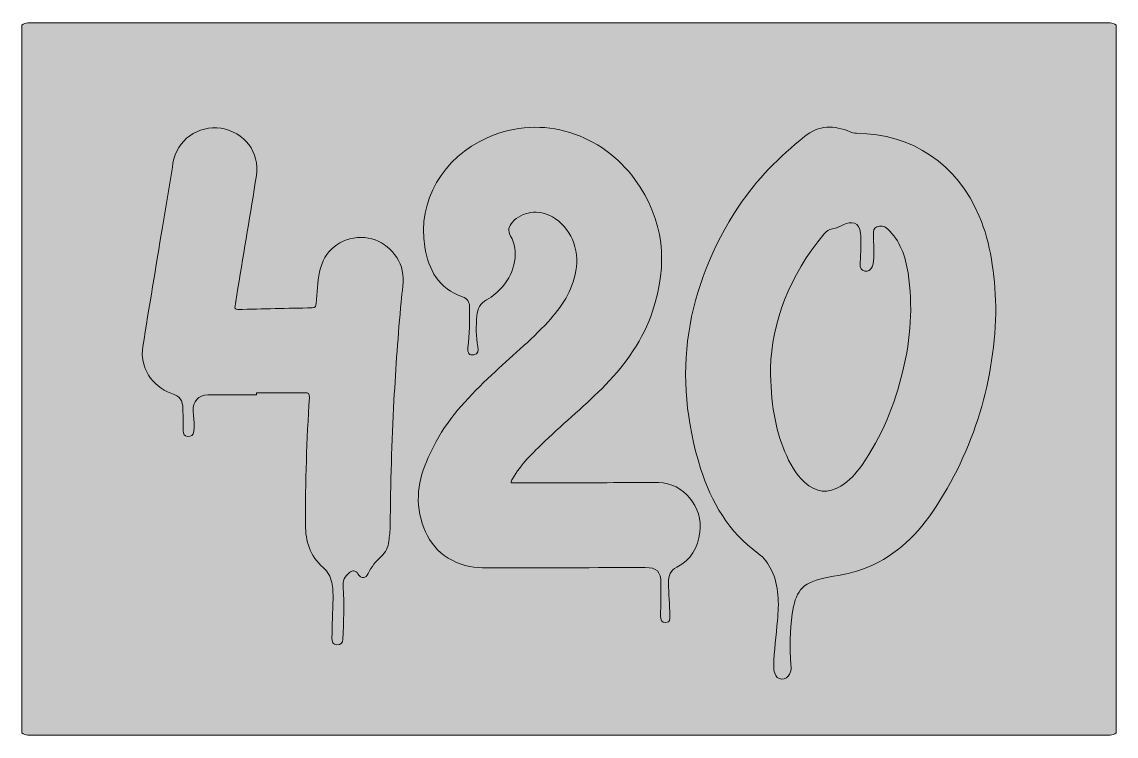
# Model space of a CAD drawing. Extents: x 500 to 1500, y -1326 to -673.
import ezdxf

# ---------------------------------------------------------------- set-up
doc = ezdxf.new("R2010")
doc.units = 0
doc.header["$MEASUREMENT"] = 0
doc.layers.add('katman 1', color=7, linetype='Continuous')

# ---------------------------------------------------------------- blocks, each defined once
blk = doc.blocks.new('block 2')
at = {"layer": 'katman 1', "true_color": 0xffffff}
h = blk.add_hatch(color=7, dxfattribs=at)
h.dxf.hatch_style = 2
edge = h.paths.add_edge_path()
edge.add_spline(control_points=[(500.01, -1323.22), (500.01, -1107.63), (500.01, -892.03), (500.01, -676.43), (501.53, -674.91), (503.47, -674.53), (505.51, -674.47), (507.34, -674.41), (509.18, -674.43), (511.01, -674.43), (836.94, -674.43), (1162.87, -674.42), (1488.79, -674.46), (1492.53, -674.46), (1496.54, -673.48), (1499.79, -676.43), (1499.79, -892.03), (1499.79, -1107.63), (1499.79, -1323.22), (1498.27, -1324.75), (1496.34, -1325.13), (1494.29, -1325.19), (1492.46, -1325.24), (1490.63, -1325.23), (1488.79, -1325.23), (1162.87, -1325.23), (836.95, -1325.23), (511.02, -1325.19), (507.29, -1325.19), (503.27, -1326.17), (500.01, -1323.22)], knot_values=[0, 0, 0, 0, 1, 1, 1, 2, 2, 2, 3, 3, 3, 4, 4, 4, 5, 5, 5, 6, 6, 6, 7, 7, 7, 8, 8, 8, 9, 9, 9, 10, 10, 10, 10], degree=3, periodic=1)
at = {"layer": 'katman 1', "true_color": 0x77c970}
h = blk.add_hatch(color=83, dxfattribs=at)
h.dxf.hatch_style = 2
edge = h.paths.add_edge_path()
edge.add_spline(control_points=[(946.96, -1094.84), (960.56, -1094.84), (974.16, -1094.88), (987.75, -1094.83), (1019.08, -1094.71), (1050.4, -1094.38), (1081.72, -1094.46), (1104.61, -1094.52), (1122.55, -1117.15), (1119.56, -1139.73), (1117.61, -1154.45), (1111.36, -1164.98), (1098.31, -1171.82), (1092.8, -1174.71), (1090.79, -1179.54), (1090.79, -1185.9), (1090.78, -1196.08), (1091.95, -1206.18), (1092.1, -1216.34), (1092.14, -1219.18), (1092.61, -1222.37), (1088.31, -1222.49), (1084.11, -1222.6), (1083.53, -1219.8), (1083.58, -1216.46), (1083.75, -1206.47), (1084.02, -1196.47), (1083.95, -1186.48), (1083.87, -1175.72), (1080.09, -1172.1), (1069.38, -1172.13), (1023.89, -1172.23), (978.41, -1172.37), (932.92, -1172.5), (922.26, -1172.53), (911.53, -1172.79), (901.31, -1169.11), (877.98, -1160.7), (866.56, -1142.85), (862.99, -1119.31), (859.52, -1096.49), (868.21, -1076.34), (878.54, -1057.02), (891.16, -1033.38), (909.88, -1014.51), (929.09, -996.21), (946.21, -979.91), (964.71, -965.06), (980.74, -947.6), (993.07, -934.17), (1002.98, -919.47), (1006.27, -901.02), (1009.82, -881.1), (1001.29, -861.24), (984.68, -851.63), (972.49, -844.57), (956.84, -846.64), (948.13, -856.59), (944.85, -860.33), (943.6, -864.04), (946.53, -869.17), (954.31, -882.8), (950.95, -902.01), (939.18, -915.49), (934.98, -920.31), (930.23, -924.42), (924.6, -927.47), (918.78, -930.62), (916.37, -935.49), (915.78, -942.05), (914.91, -951.57), (914.86, -960.97), (916.66, -970.38), (917.28, -973.65), (917.22, -976.89), (912.9, -977.76), (909.07, -978.52), (906.88, -976.05), (907.51, -971.1), (909.08, -958.84), (909.33, -946.56), (908.99, -934.21), (908.85, -929.37), (907.15, -926.19), (902.64, -924.68), (880.75, -917.34), (871.53, -899.89), (868.16, -879.1), (861.34, -837.13), (884.65, -797.36), (925.18, -779.32), (976.3, -756.58), (1030.29, -776.66), (1060.04, -817.42), (1087.01, -854.37), (1090.64, -895.02), (1076.29, -937.87), (1067.59, -963.86), (1052.24, -985.51), (1033.4, -1005.01), (1015.78, -1023.24), (996.03, -1039.16), (977.8, -1056.73), (966.9, -1067.24), (955.94, -1077.77), (948.33, -1091.11), (947.7, -1092.21), (946.57, -1093.2), (946.96, -1094.84)], knot_values=[0, 0, 0, 0, 1, 1, 1, 2, 2, 2, 3, 3, 3, 4, 4, 4, 5, 5, 5, 6, 6, 6, 7, 7, 7, 8, 8, 8, 9, 9, 9, 10, 10, 10, 11, 11, 11, 12, 12, 12, 13, 13, 13, 14, 14, 14, 15, 15, 15, 16, 16, 16, 17, 17, 17, 18, 18, 18, 19, 19, 19, 20, 20, 20, 21, 21, 21, 22, 22, 22, 23, 23, 23, 24, 24, 24, 25, 25, 25, 26, 26, 26, 27, 27, 27, 28, 28, 28, 29, 29, 29, 30, 30, 30, 31, 31, 31, 32, 32, 32, 33, 33, 33, 34, 34, 34, 35, 35, 35, 36, 36, 36, 36], degree=3, periodic=1)
h = blk.add_hatch(color=83, dxfattribs=at)
h.dxf.hatch_style = 2
edge = h.paths.add_edge_path()
edge.add_spline(control_points=[(714.26, -1014.33), (699.44, -1014.33), (684.62, -1014.25), (669.8, -1014.36), (661.57, -1014.42), (655.93, -1020.75), (656.52, -1028.91), (656.84, -1033.39), (657.26, -1037.86), (657.47, -1042.35), (657.56, -1044.16), (657.29, -1046), (657.02, -1047.8), (656.56, -1050.83), (654.9, -1052.64), (651.63, -1052.43), (648.4, -1052.22), (647.51, -1049.96), (647.44, -1047.24), (647.29, -1040.75), (647.29, -1034.25), (647.15, -1027.76), (646.95, -1018.82), (644.6, -1015.65), (636.23, -1012.78), (618.82, -1006.83), (607.57, -988.64), (610.51, -970.24), (616.33, -933.81), (622.46, -897.43), (628.46, -861.02), (631.68, -841.5), (635.04, -822.01), (638.07, -802.46), (641.28, -781.74), (660.97, -767.44), (682.13, -770.76), (703.22, -774.06), (717.54, -792.8), (714.27, -813.93), (708.96, -848.26), (703.09, -882.5), (697.47, -916.79), (696.58, -922.2), (695.84, -927.64), (694.81, -933.02), (694.36, -935.35), (694.63, -936.36), (697.32, -936.3), (719.97, -935.72), (742.61, -935.2), (765.26, -934.81), (768.4, -934.75), (768.64, -933.1), (768.85, -930.72), (769.67, -921.11), (770.03, -911.44), (771.96, -901.96), (775.87, -882.71), (790.6, -870.67), (810.18, -870.48), (827.2, -870.32), (843.66, -883.49), (847.62, -900.91), (849.76, -910.35), (847.3, -919.82), (846.47, -929.22), (843.83, -959.24), (841.59, -989.28), (839.99, -1019.37), (837.96, -1057.46), (836.77, -1095.57), (836.6, -1133.72), (836.58, -1138.52), (835.75, -1143.32), (835.28, -1148.12), (834.74, -1153.68), (832.32, -1158.31), (828.25, -1162.06), (823.43, -1166.5), (819.42, -1171.46), (816.54, -1177.43), (814.15, -1182.39), (810.15, -1182.57), (807.1, -1177.96), (804.73, -1174.38), (802.27, -1174.38), (799.25, -1176.8), (794.96, -1180.23), (793.06, -1184.21), (793.56, -1190.16), (794.89, -1205.94), (793.92, -1221.78), (793.29, -1237.59), (793.15, -1241.06), (791.24, -1242.86), (787.84, -1242.64), (784.26, -1242.4), (783.19, -1239.91), (783.28, -1236.69), (783.61, -1224.7), (783.94, -1212.72), (784.28, -1200.73), (784.42, -1195.73), (784.23, -1190.79), (783.12, -1185.85), (781.9, -1180.46), (779.56, -1175.8), (775.4, -1172.21), (763.37, -1161.83), (759.14, -1147.96), (759.09, -1132.93), (758.96, -1094.12), (760.35, -1055.34), (762.66, -1016.6), (762.86, -1013.22), (762.04, -1012.34), (758.72, -1012.38), (743.9, -1012.54), (729.08, -1012.45), (714.26, -1012.45), (714.26, -1013.07), (714.26, -1013.7), (714.26, -1014.33)], knot_values=[0, 0, 0, 0, 1, 1, 1, 2, 2, 2, 3, 3, 3, 4, 4, 4, 5, 5, 5, 6, 6, 6, 7, 7, 7, 8, 8, 8, 9, 9, 9, 10, 10, 10, 11, 11, 11, 12, 12, 12, 13, 13, 13, 14, 14, 14, 15, 15, 15, 16, 16, 16, 17, 17, 17, 18, 18, 18, 19, 19, 19, 20, 20, 20, 21, 21, 21, 22, 22, 22, 23, 23, 23, 24, 24, 24, 25, 25, 25, 26, 26, 26, 27, 27, 27, 28, 28, 28, 29, 29, 29, 30, 30, 30, 31, 31, 31, 32, 32, 32, 33, 33, 33, 34, 34, 34, 35, 35, 35, 36, 36, 36, 37, 37, 37, 38, 38, 38, 39, 39, 39, 40, 40, 40, 41, 41, 41, 41], degree=3, periodic=1)
h = blk.add_hatch(color=83, dxfattribs=at)
h.dxf.hatch_style = 2
edge = h.paths.add_edge_path()
edge.add_spline(control_points=[(1389.96, -933.7), (1389.27, -999.68), (1370.9, -1064.03), (1331.64, -1121.82), (1315.74, -1145.22), (1295.22, -1163.63), (1268.08, -1173.71), (1256.59, -1177.98), (1244.49, -1179.27), (1232.66, -1181.78), (1212.04, -1186.15), (1206.59, -1194.95), (1203.94, -1214.53), (1201.86, -1229.93), (1201.49, -1245.35), (1202.67, -1260.83), (1202.9, -1263.84), (1203.05, -1266.86), (1201.51, -1269.61), (1199.95, -1272.41), (1197.64, -1274.29), (1194.29, -1274.08), (1190.94, -1273.88), (1188.95, -1271.8), (1187.82, -1268.7), (1186.99, -1266.45), (1186.94, -1264.15), (1186.98, -1261.81), (1187.21, -1247.98), (1189.12, -1234.28), (1190.39, -1220.53), (1191.84, -1204.85), (1191.97, -1189.25), (1184.95, -1174.53), (1182.05, -1168.45), (1178.32, -1163.26), (1172.69, -1159.16), (1145.9, -1139.65), (1129.83, -1112.49), (1120.17, -1081.58), (1093.52, -996.28), (1106.08, -916.34), (1155.08, -842), (1171.34, -817.33), (1192.25, -796.89), (1215.12, -778.29), (1228.3, -767.57), (1242.11, -767.87), (1256.74, -773.93), (1258.62, -774.71), (1260.38, -775.27), (1262.45, -775.28), (1313.56, -775.55), (1354.87, -803.55), (1374.79, -851.09), (1385.38, -876.37), (1388.7, -902.96), (1389.96, -933.7)], knot_values=[0, 0, 0, 0, 1, 1, 1, 2, 2, 2, 3, 3, 3, 4, 4, 4, 5, 5, 5, 6, 6, 6, 7, 7, 7, 8, 8, 8, 9, 9, 9, 10, 10, 10, 11, 11, 11, 12, 12, 12, 13, 13, 13, 14, 14, 14, 15, 15, 15, 16, 16, 16, 17, 17, 17, 18, 18, 18, 19, 19, 19, 19], degree=3, periodic=1)
at = {"layer": 'katman 1', "true_color": 0xffffff}
h = blk.add_hatch(color=7, dxfattribs=at)
h.dxf.hatch_style = 2
edge = h.paths.add_edge_path()
edge.add_spline(control_points=[(1184.1, -989.75), (1184.88, -948.8), (1201.23, -905.21), (1232.91, -867.32), (1235.03, -864.78), (1237.35, -862.98), (1240.69, -862.59), (1244.24, -862.18), (1247.24, -860.36), (1250.39, -858.85), (1257.69, -855.35), (1265.4, -856.22), (1266.31, -866.48), (1266.89, -872.99), (1266.61, -879.44), (1266.36, -885.92), (1266.24, -888.91), (1266, -891.9), (1265.83, -894.89), (1265.64, -898.12), (1266.93, -900.54), (1270.18, -901.2), (1273.41, -901.86), (1275.6, -900.09), (1276.9, -897.23), (1278.46, -893.81), (1278.45, -890.08), (1278.49, -886.45), (1278.54, -880.13), (1278.13, -873.81), (1278.15, -867.49), (1278.16, -864.93), (1277.89, -861.77), (1281.16, -860.79), (1284.54, -859.77), (1287.79, -859.63), (1290.84, -862.51), (1302.52, -873.49), (1307.36, -887.79), (1309.68, -902.87), (1314.29, -932.99), (1312.09, -962.86), (1304.97, -992.48), (1297.52, -1023.49), (1285.72, -1052.56), (1267.4, -1078.77), (1262.24, -1086.15), (1256.13, -1092.81), (1248.39, -1097.63), (1236.5, -1105.05), (1225.65, -1103.68), (1215.2, -1094.11), (1206.75, -1086.37), (1201.4, -1076.62), (1197.13, -1066.31), (1188.29, -1044.94), (1184.07, -1021.78), (1184.1, -989.75)], knot_values=[0, 0, 0, 0, 1, 1, 1, 2, 2, 2, 3, 3, 3, 4, 4, 4, 5, 5, 5, 6, 6, 6, 7, 7, 7, 8, 8, 8, 9, 9, 9, 10, 10, 10, 11, 11, 11, 12, 12, 12, 13, 13, 13, 14, 14, 14, 15, 15, 15, 16, 16, 16, 17, 17, 17, 18, 18, 18, 19, 19, 19, 19], degree=3, periodic=1)
at = {"layer": 'katman 1', "lineweight": 0}
for points, knots in [([(500.01, -1323.22), (500.01, -1107.63), (500.01, -892.03), (500.01, -676.43), (501.53, -674.91), (503.47, -674.53), (505.51, -674.47), (507.34, -674.41), (509.18, -674.43), (511.01, -674.43), (836.94, -674.43), (1162.87, -674.42), (1488.79, -674.46), (1492.53, -674.46), (1496.54, -673.48), (1499.79, -676.43), (1499.79, -892.03), (1499.79, -1107.63), (1499.79, -1323.22), (1498.27, -1324.75), (1496.34, -1325.13), (1494.29, -1325.19), (1492.46, -1325.24), (1490.63, -1325.23), (1488.79, -1325.23), (1162.87, -1325.23), (836.95, -1325.23), (511.02, -1325.19), (507.29, -1325.19), (503.27, -1326.17), (500.01, -1323.22)], [0, 0, 0, 0, 1, 1, 1, 2, 2, 2, 3, 3, 3, 4, 4, 4, 5, 5, 5, 6, 6, 6, 7, 7, 7, 8, 8, 8, 9, 9, 9, 10, 10, 10, 10]), ([(946.96, -1094.84), (960.56, -1094.84), (974.16, -1094.88), (987.75, -1094.83), (1019.08, -1094.71), (1050.4, -1094.38), (1081.72, -1094.46), (1104.61, -1094.52), (1122.55, -1117.15), (1119.56, -1139.73), (1117.61, -1154.45), (1111.36, -1164.98), (1098.31, -1171.82), (1092.8, -1174.71), (1090.79, -1179.54), (1090.79, -1185.9), (1090.78, -1196.08), (1091.95, -1206.18), (1092.1, -1216.34), (1092.14, -1219.18), (1092.61, -1222.37), (1088.31, -1222.49), (1084.11, -1222.6), (1083.53, -1219.8), (1083.58, -1216.46), (1083.75, -1206.47), (1084.02, -1196.47), (1083.95, -1186.48), (1083.87, -1175.72), (1080.09, -1172.1), (1069.38, -1172.13), (1023.89, -1172.23), (978.41, -1172.37), (932.92, -1172.5), (922.26, -1172.53), (911.53, -1172.79), (901.31, -1169.11), (877.98, -1160.7), (866.56, -1142.85), (862.99, -1119.31), (859.52, -1096.49), (868.21, -1076.34), (878.54, -1057.02), (891.16, -1033.38), (909.88, -1014.51), (929.09, -996.21), (946.21, -979.91), (964.71, -965.06), (980.74, -947.6), (993.07, -934.17), (1002.98, -919.47), (1006.27, -901.02), (1009.82, -881.1), (1001.29, -861.24), (984.68, -851.63), (972.49, -844.57), (956.84, -846.64), (948.13, -856.59), (944.85, -860.33), (943.6, -864.04), (946.53, -869.17), (954.31, -882.8), (950.95, -902.01), (939.18, -915.49), (934.98, -920.31), (930.23, -924.42), (924.6, -927.47), (918.78, -930.62), (916.37, -935.49), (915.78, -942.05), (914.91, -951.57), (914.86, -960.97), (916.66, -970.38), (917.28, -973.65), (917.22, -976.89), (912.9, -977.76), (909.07, -978.52), (906.88, -976.05), (907.51, -971.1), (909.08, -958.84), (909.33, -946.56), (908.99, -934.21), (908.85, -929.37), (907.15, -926.19), (902.64, -924.68), (880.75, -917.34), (871.53, -899.89), (868.16, -879.1), (861.34, -837.13), (884.65, -797.36), (925.18, -779.32), (976.3, -756.58), (1030.29, -776.66), (1060.04, -817.42), (1087.01, -854.37), (1090.64, -895.02), (1076.29, -937.87), (1067.59, -963.86), (1052.24, -985.51), (1033.4, -1005.01), (1015.78, -1023.24), (996.03, -1039.16), (977.8, -1056.73), (966.9, -1067.24), (955.94, -1077.77), (948.33, -1091.11), (947.7, -1092.21), (946.57, -1093.2), (946.96, -1094.84)], [0, 0, 0, 0, 1, 1, 1, 2, 2, 2, 3, 3, 3, 4, 4, 4, 5, 5, 5, 6, 6, 6, 7, 7, 7, 8, 8, 8, 9, 9, 9, 10, 10, 10, 11, 11, 11, 12, 12, 12, 13, 13, 13, 14, 14, 14, 15, 15, 15, 16, 16, 16, 17, 17, 17, 18, 18, 18, 19, 19, 19, 20, 20, 20, 21, 21, 21, 22, 22, 22, 23, 23, 23, 24, 24, 24, 25, 25, 25, 26, 26, 26, 27, 27, 27, 28, 28, 28, 29, 29, 29, 30, 30, 30, 31, 31, 31, 32, 32, 32, 33, 33, 33, 34, 34, 34, 35, 35, 35, 36, 36, 36, 36]), ([(714.26, -1014.33), (699.44, -1014.33), (684.62, -1014.25), (669.8, -1014.36), (661.57, -1014.42), (655.93, -1020.75), (656.52, -1028.91), (656.84, -1033.39), (657.26, -1037.86), (657.47, -1042.35), (657.56, -1044.16), (657.29, -1046), (657.02, -1047.8), (656.56, -1050.83), (654.9, -1052.64), (651.63, -1052.43), (648.4, -1052.22), (647.51, -1049.96), (647.44, -1047.24), (647.29, -1040.75), (647.29, -1034.25), (647.15, -1027.76), (646.95, -1018.82), (644.6, -1015.65), (636.23, -1012.78), (618.82, -1006.83), (607.57, -988.64), (610.51, -970.24), (616.33, -933.81), (622.46, -897.43), (628.46, -861.02), (631.68, -841.5), (635.04, -822.01), (638.07, -802.46), (641.28, -781.74), (660.97, -767.44), (682.13, -770.76), (703.22, -774.06), (717.54, -792.8), (714.27, -813.93), (708.96, -848.26), (703.09, -882.5), (697.47, -916.79), (696.58, -922.2), (695.84, -927.64), (694.81, -933.02), (694.36, -935.35), (694.63, -936.36), (697.32, -936.3), (719.97, -935.72), (742.61, -935.2), (765.26, -934.81), (768.4, -934.75), (768.64, -933.1), (768.85, -930.72), (769.67, -921.11), (770.03, -911.44), (771.96, -901.96), (775.87, -882.71), (790.6, -870.67), (810.18, -870.48), (827.2, -870.32), (843.66, -883.49), (847.62, -900.91), (849.76, -910.35), (847.3, -919.82), (846.47, -929.22), (843.83, -959.24), (841.59, -989.28), (839.99, -1019.37), (837.96, -1057.46), (836.77, -1095.57), (836.6, -1133.72), (836.58, -1138.52), (835.75, -1143.32), (835.28, -1148.12), (834.74, -1153.68), (832.32, -1158.31), (828.25, -1162.06), (823.43, -1166.5), (819.42, -1171.46), (816.54, -1177.43), (814.15, -1182.39), (810.15, -1182.57), (807.1, -1177.96), (804.73, -1174.38), (802.27, -1174.38), (799.25, -1176.8), (794.96, -1180.23), (793.06, -1184.21), (793.56, -1190.16), (794.89, -1205.94), (793.92, -1221.78), (793.29, -1237.59), (793.15, -1241.06), (791.24, -1242.86), (787.84, -1242.64), (784.26, -1242.4), (783.19, -1239.91), (783.28, -1236.69), (783.61, -1224.7), (783.94, -1212.72), (784.28, -1200.73), (784.42, -1195.73), (784.23, -1190.79), (783.12, -1185.85), (781.9, -1180.46), (779.56, -1175.8), (775.4, -1172.21), (763.37, -1161.83), (759.14, -1147.96), (759.09, -1132.93), (758.96, -1094.12), (760.35, -1055.34), (762.66, -1016.6), (762.86, -1013.22), (762.04, -1012.34), (758.72, -1012.38), (743.9, -1012.54), (729.08, -1012.45), (714.26, -1012.45), (714.26, -1013.07), (714.26, -1013.7), (714.26, -1014.33)], [0, 0, 0, 0, 1, 1, 1, 2, 2, 2, 3, 3, 3, 4, 4, 4, 5, 5, 5, 6, 6, 6, 7, 7, 7, 8, 8, 8, 9, 9, 9, 10, 10, 10, 11, 11, 11, 12, 12, 12, 13, 13, 13, 14, 14, 14, 15, 15, 15, 16, 16, 16, 17, 17, 17, 18, 18, 18, 19, 19, 19, 20, 20, 20, 21, 21, 21, 22, 22, 22, 23, 23, 23, 24, 24, 24, 25, 25, 25, 26, 26, 26, 27, 27, 27, 28, 28, 28, 29, 29, 29, 30, 30, 30, 31, 31, 31, 32, 32, 32, 33, 33, 33, 34, 34, 34, 35, 35, 35, 36, 36, 36, 37, 37, 37, 38, 38, 38, 39, 39, 39, 40, 40, 40, 41, 41, 41, 41]), ([(1389.96, -933.7), (1389.27, -999.68), (1370.9, -1064.03), (1331.64, -1121.82), (1315.74, -1145.22), (1295.22, -1163.63), (1268.08, -1173.71), (1256.59, -1177.98), (1244.49, -1179.27), (1232.66, -1181.78), (1212.04, -1186.15), (1206.59, -1194.95), (1203.94, -1214.53), (1201.86, -1229.93), (1201.49, -1245.35), (1202.67, -1260.83), (1202.9, -1263.84), (1203.05, -1266.86), (1201.51, -1269.61), (1199.95, -1272.41), (1197.64, -1274.29), (1194.29, -1274.08), (1190.94, -1273.88), (1188.95, -1271.8), (1187.82, -1268.7), (1186.99, -1266.45), (1186.94, -1264.15), (1186.98, -1261.81), (1187.21, -1247.98), (1189.12, -1234.28), (1190.39, -1220.53), (1191.84, -1204.85), (1191.97, -1189.25), (1184.95, -1174.53), (1182.05, -1168.45), (1178.32, -1163.26), (1172.69, -1159.16), (1145.9, -1139.65), (1129.83, -1112.49), (1120.17, -1081.58), (1093.52, -996.28), (1106.08, -916.34), (1155.08, -842), (1171.34, -817.33), (1192.25, -796.89), (1215.12, -778.29), (1228.3, -767.57), (1242.11, -767.87), (1256.74, -773.93), (1258.62, -774.71), (1260.38, -775.27), (1262.45, -775.28), (1313.56, -775.55), (1354.87, -803.55), (1374.79, -851.09), (1385.38, -876.37), (1388.7, -902.96), (1389.96, -933.7)], [0, 0, 0, 0, 1, 1, 1, 2, 2, 2, 3, 3, 3, 4, 4, 4, 5, 5, 5, 6, 6, 6, 7, 7, 7, 8, 8, 8, 9, 9, 9, 10, 10, 10, 11, 11, 11, 12, 12, 12, 13, 13, 13, 14, 14, 14, 15, 15, 15, 16, 16, 16, 17, 17, 17, 18, 18, 18, 19, 19, 19, 19]), ([(1184.1, -989.75), (1184.88, -948.8), (1201.23, -905.21), (1232.91, -867.32), (1235.03, -864.78), (1237.35, -862.98), (1240.69, -862.59), (1244.24, -862.18), (1247.24, -860.36), (1250.39, -858.85), (1257.69, -855.35), (1265.4, -856.22), (1266.31, -866.48), (1266.89, -872.99), (1266.61, -879.44), (1266.36, -885.92), (1266.24, -888.91), (1266, -891.9), (1265.83, -894.89), (1265.64, -898.12), (1266.93, -900.54), (1270.18, -901.2), (1273.41, -901.86), (1275.6, -900.09), (1276.9, -897.23), (1278.46, -893.81), (1278.45, -890.08), (1278.49, -886.45), (1278.54, -880.13), (1278.13, -873.81), (1278.15, -867.49), (1278.16, -864.93), (1277.89, -861.77), (1281.16, -860.79), (1284.54, -859.77), (1287.79, -859.63), (1290.84, -862.51), (1302.52, -873.49), (1307.36, -887.79), (1309.68, -902.87), (1314.29, -932.99), (1312.09, -962.86), (1304.97, -992.48), (1297.52, -1023.49), (1285.72, -1052.56), (1267.4, -1078.77), (1262.24, -1086.15), (1256.13, -1092.81), (1248.39, -1097.63), (1236.5, -1105.05), (1225.65, -1103.68), (1215.2, -1094.11), (1206.75, -1086.37), (1201.4, -1076.62), (1197.13, -1066.31), (1188.29, -1044.94), (1184.07, -1021.78), (1184.1, -989.75)], [0, 0, 0, 0, 1, 1, 1, 2, 2, 2, 3, 3, 3, 4, 4, 4, 5, 5, 5, 6, 6, 6, 7, 7, 7, 8, 8, 8, 9, 9, 9, 10, 10, 10, 11, 11, 11, 12, 12, 12, 13, 13, 13, 14, 14, 14, 15, 15, 15, 16, 16, 16, 17, 17, 17, 18, 18, 18, 19, 19, 19, 19])]:
    blk.add_open_spline(points, degree=3, knots=knots, dxfattribs=at)

msp = doc.modelspace()

# ---------------------------------------------------------------- block references
at = {"layer": 'katman 1'}
msp.add_blockref('block 2', (0, 0), dxfattribs=at)

doc.saveas('drawing.dxf')
